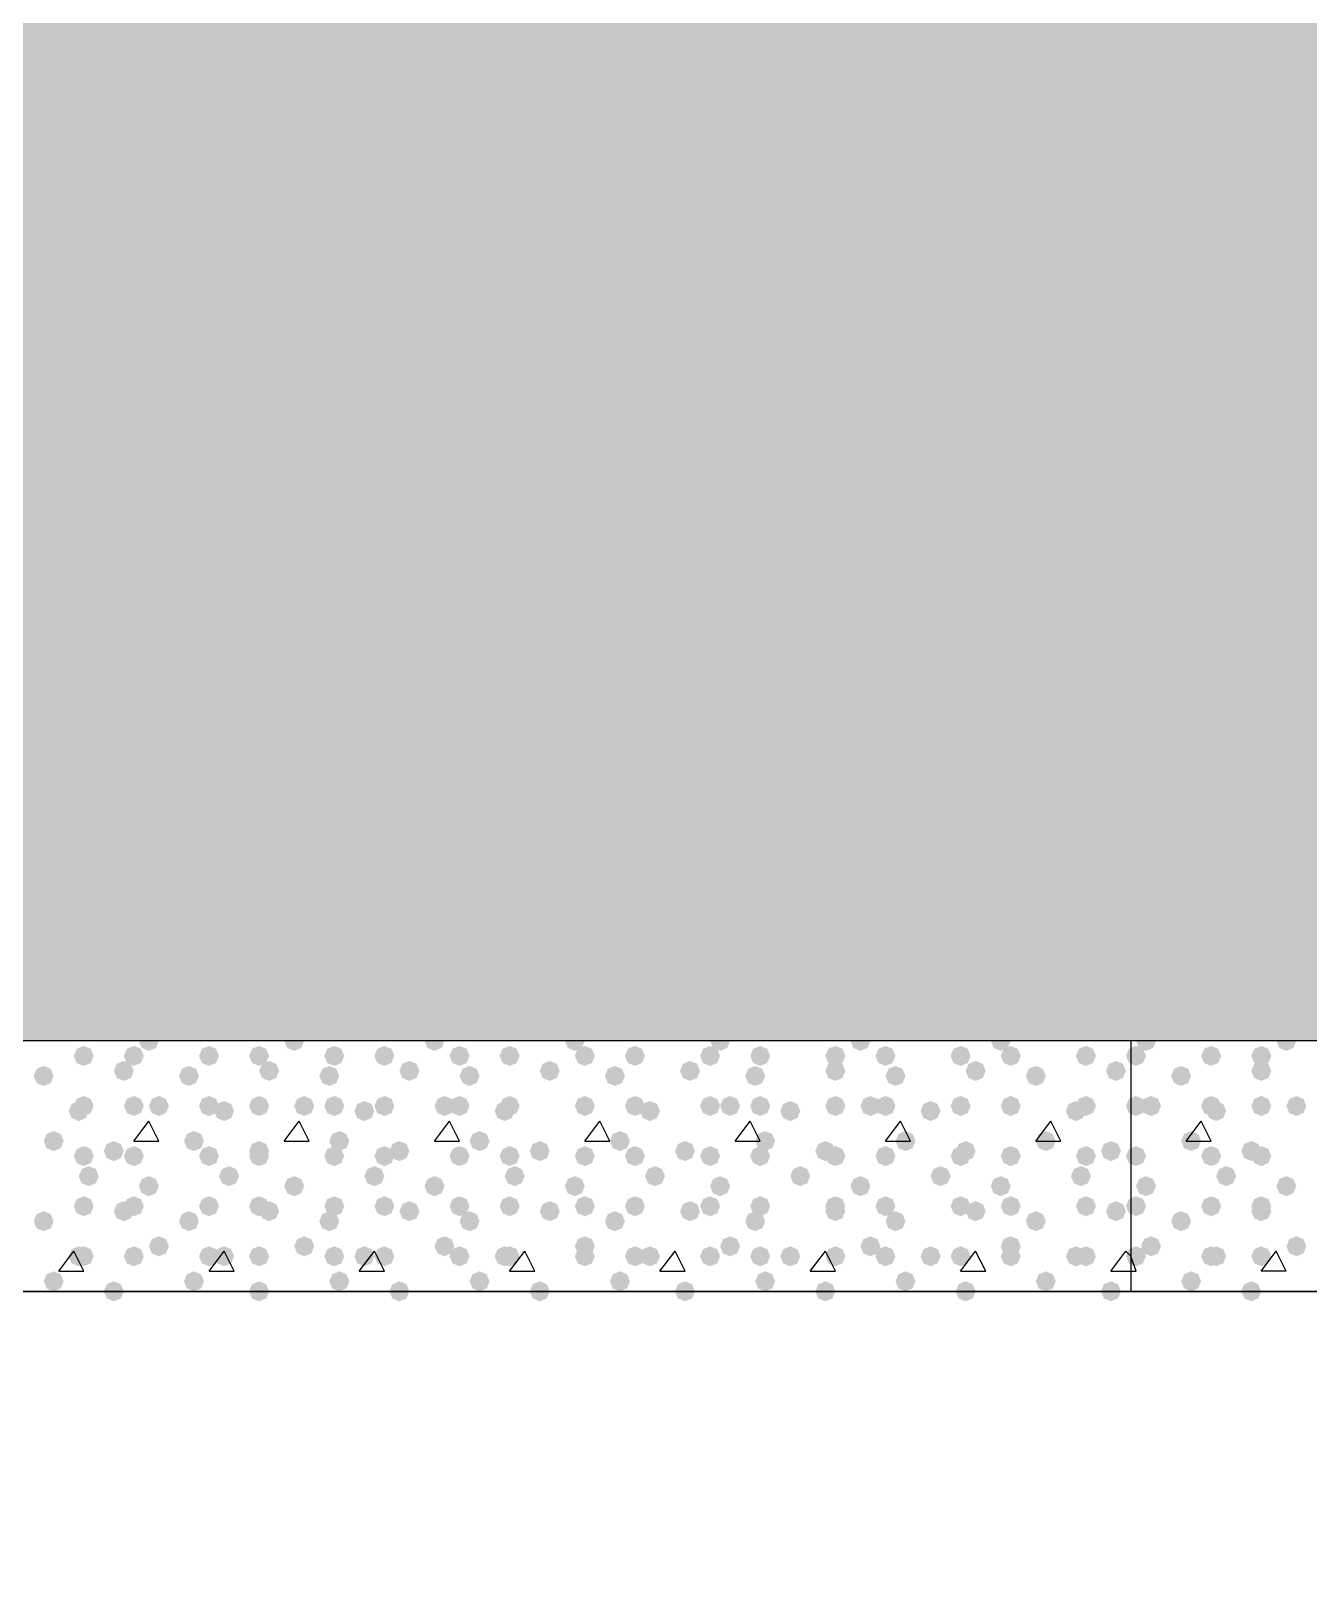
# Model space of a CAD drawing. Header units: millimetres. Extents: x 0 to 420, y 0 to 297.
# Drawn here: x 79.57 to 90.36, y 180.93 to 194.08 of the extents above; entities that cross this region are included whole.
import ezdxf

# ---------------------------------------------------------------- set-up
doc = ezdxf.new("R2010")
doc.units = ezdxf.units.MM
doc.layers.get('0').update_dxf_attribs({"linetype": 'CONTINUOUS'})

msp = doc.modelspace()

# ---------------------------------------------------------------- hatches: boundary and pattern name
at = {"true_color": 0x000008}
h = msp.add_hatch(color=0, dxfattribs=at)
h.paths.add_polyline_path([(194.775667, 204.639333), (33.401, 204.639333), (194.775667, 185.547)], flags=0)
h.paths.add_polyline_path([(33.401, 204.639333), (194.775667, 185.547), (33.401, 185.547)], flags=0)
for points in [[(80.645, 185.547), (80.620129, 185.487204), (80.560333, 185.462333), (80.500538, 185.487204), (80.475667, 185.547), (80.500537, 185.606796), (80.560333, 185.631667), (80.620129, 185.606796)], [(81.872667, 185.547), (81.847796, 185.487204), (81.788, 185.462333), (81.728204, 185.487204), (81.703333, 185.547), (81.728204, 185.606796), (81.788, 185.631667), (81.847796, 185.606796)], [(83.058, 185.547), (83.033129, 185.487204), (82.973333, 185.462333), (82.913537, 185.487204), (82.888667, 185.547), (82.913537, 185.606796), (82.973333, 185.631667), (83.033129, 185.606796)], [(84.243333, 185.547), (84.218463, 185.487204), (84.158667, 185.462333), (84.098871, 185.487204), (84.074, 185.547), (84.098871, 185.606796), (84.158667, 185.631667), (84.218462, 185.606796)], [(85.471, 185.547), (85.446129, 185.487204), (85.386333, 185.462333), (85.326537, 185.487204), (85.301667, 185.547), (85.326537, 185.606796), (85.386333, 185.631667), (85.446129, 185.606796)], [(86.656333, 185.547), (86.631462, 185.487204), (86.571667, 185.462333), (86.511871, 185.487204), (86.487, 185.547), (86.511871, 185.606796), (86.571667, 185.631667), (86.631462, 185.606796)], [(87.841667, 185.547), (87.816796, 185.487204), (87.757, 185.462333), (87.697204, 185.487204), (87.672333, 185.547), (87.697204, 185.606796), (87.757, 185.631667), (87.816796, 185.606796)], [(80.094667, 185.42), (80.069796, 185.360204), (80.01, 185.335333), (79.950204, 185.360204), (79.925333, 185.42), (79.950204, 185.479796), (80.01, 185.504667), (80.069796, 185.479796)], [(80.518, 185.42), (80.493129, 185.360204), (80.433333, 185.335333), (80.373537, 185.360204), (80.348667, 185.42), (80.373537, 185.479796), (80.433333, 185.504667), (80.493129, 185.479796)], [(81.153, 185.42), (81.128129, 185.360204), (81.068333, 185.335333), (81.008537, 185.360204), (80.983667, 185.42), (81.008537, 185.479796), (81.068333, 185.504667), (81.128129, 185.479796)], [(81.576333, 185.42), (81.551463, 185.360204), (81.491667, 185.335333), (81.431871, 185.360204), (81.407, 185.42), (81.431871, 185.479796), (81.491667, 185.504667), (81.551462, 185.479796)], [(82.211333, 185.42), (82.186462, 185.360204), (82.126667, 185.335333), (82.066871, 185.360204), (82.042, 185.42), (82.066871, 185.479796), (82.126667, 185.504667), (82.186462, 185.479796)], [(82.634667, 185.42), (82.609796, 185.360204), (82.55, 185.335333), (82.490204, 185.360204), (82.465333, 185.42), (82.490204, 185.479796), (82.55, 185.504667), (82.609796, 185.479796)], [(83.269667, 185.42), (83.244796, 185.360204), (83.185, 185.335333), (83.125204, 185.360204), (83.100333, 185.42), (83.125204, 185.479796), (83.185, 185.504667), (83.244796, 185.479796)], [(83.693, 185.42), (83.668129, 185.360204), (83.608333, 185.335333), (83.548537, 185.360204), (83.523667, 185.42), (83.548537, 185.479796), (83.608333, 185.504667), (83.668129, 185.479796)], [(84.328, 185.42), (84.303129, 185.360204), (84.243333, 185.335333), (84.183538, 185.360204), (84.158667, 185.42), (84.183537, 185.479796), (84.243333, 185.504667), (84.303129, 185.479796)], [(84.751333, 185.42), (84.726462, 185.360204), (84.666667, 185.335333), (84.606871, 185.360204), (84.582, 185.42), (84.606871, 185.479796), (84.666667, 185.504667), (84.726462, 185.479796)], [(85.386333, 185.42), (85.361463, 185.360204), (85.301667, 185.335333), (85.241871, 185.360204), (85.217, 185.42), (85.241871, 185.479796), (85.301667, 185.504667), (85.361462, 185.479796)], [(85.809667, 185.42), (85.784796, 185.360204), (85.725, 185.335333), (85.665204, 185.360204), (85.640333, 185.42), (85.665204, 185.479796), (85.725, 185.504667), (85.784796, 185.479796)], [(86.444667, 185.42), (86.419796, 185.360204), (86.36, 185.335333), (86.300204, 185.360204), (86.275333, 185.42), (86.300204, 185.479796), (86.36, 185.504667), (86.419796, 185.479796)], [(86.868, 185.42), (86.843129, 185.360204), (86.783333, 185.335333), (86.723537, 185.360204), (86.698667, 185.42), (86.723537, 185.479796), (86.783333, 185.504667), (86.843129, 185.479796)], [(87.503, 185.42), (87.478129, 185.360204), (87.418333, 185.335333), (87.358537, 185.360204), (87.333667, 185.42), (87.358537, 185.479796), (87.418333, 185.504667), (87.478129, 185.479796)], [(87.926333, 185.42), (87.901462, 185.360204), (87.841667, 185.335333), (87.781871, 185.360204), (87.757, 185.42), (87.781871, 185.479796), (87.841667, 185.504667), (87.901462, 185.479796)], [(88.561333, 185.42), (88.536462, 185.360204), (88.476667, 185.335333), (88.416871, 185.360204), (88.392, 185.42), (88.416871, 185.479796), (88.476667, 185.504667), (88.536462, 185.479796)], [(79.756, 185.250667), (79.731129, 185.190871), (79.671333, 185.166), (79.611537, 185.190871), (79.586667, 185.250667), (79.611537, 185.310462), (79.671333, 185.335333), (79.731129, 185.310463)], [(80.433333, 185.293), (80.408463, 185.233204), (80.348667, 185.208333), (80.288871, 185.233204), (80.264, 185.293), (80.288871, 185.352796), (80.348667, 185.377667), (80.408462, 185.352796)], [(80.983667, 185.250667), (80.958796, 185.190871), (80.899, 185.166), (80.839204, 185.190871), (80.814333, 185.250667), (80.839204, 185.310462), (80.899, 185.335333), (80.958796, 185.310463)], [(81.661, 185.293), (81.636129, 185.233204), (81.576333, 185.208333), (81.516537, 185.233204), (81.491667, 185.293), (81.516537, 185.352796), (81.576333, 185.377667), (81.636129, 185.352796)], [(82.169, 185.250667), (82.144129, 185.190871), (82.084333, 185.166), (82.024538, 185.190871), (81.999667, 185.250667), (82.024537, 185.310462), (82.084333, 185.335333), (82.144129, 185.310463)], [(82.846333, 185.293), (82.821462, 185.233204), (82.761667, 185.208333), (82.701871, 185.233204), (82.677, 185.293), (82.701871, 185.352796), (82.761667, 185.377667), (82.821462, 185.352796)], [(83.354333, 185.250667), (83.329462, 185.190871), (83.269667, 185.166), (83.209871, 185.190871), (83.185, 185.250667), (83.209871, 185.310462), (83.269667, 185.335333), (83.329462, 185.310463)], [(84.031667, 185.293), (84.006796, 185.233204), (83.947, 185.208333), (83.887204, 185.233204), (83.862333, 185.293), (83.887204, 185.352796), (83.947, 185.377667), (84.006796, 185.352796)], [(84.582, 185.250667), (84.557129, 185.190871), (84.497333, 185.166), (84.437538, 185.190871), (84.412667, 185.250667), (84.437537, 185.310462), (84.497333, 185.335333), (84.557129, 185.310463)], [(85.217, 185.293), (85.192129, 185.233204), (85.132333, 185.208333), (85.072538, 185.233204), (85.047667, 185.293), (85.072537, 185.352796), (85.132333, 185.377667), (85.192129, 185.352796)], [(85.767333, 185.250667), (85.742463, 185.190871), (85.682667, 185.166), (85.622871, 185.190871), (85.598, 185.250667), (85.622871, 185.310462), (85.682667, 185.335333), (85.742462, 185.310463)], [(86.444667, 185.293), (86.419796, 185.233204), (86.36, 185.208333), (86.300204, 185.233204), (86.275333, 185.293), (86.300204, 185.352796), (86.36, 185.377667), (86.419796, 185.352796)], [(86.952667, 185.250667), (86.927796, 185.190871), (86.868, 185.166), (86.808204, 185.190871), (86.783333, 185.250667), (86.808204, 185.310462), (86.868, 185.335333), (86.927796, 185.310463)], [(87.63, 185.293), (87.605129, 185.233204), (87.545333, 185.208333), (87.485538, 185.233204), (87.460667, 185.293), (87.485537, 185.352796), (87.545333, 185.377667), (87.605129, 185.352796)], [(88.138, 185.250667), (88.113129, 185.190871), (88.053333, 185.166), (87.993537, 185.190871), (87.968667, 185.250667), (87.993537, 185.310462), (88.053333, 185.335333), (88.113129, 185.310463)], [(88.815333, 185.293), (88.790463, 185.233204), (88.730667, 185.208333), (88.670871, 185.233204), (88.646, 185.293), (88.670871, 185.352796), (88.730667, 185.377667), (88.790462, 185.352796)], [(80.052333, 184.954333), (80.027463, 184.894537), (79.967667, 184.869667), (79.907871, 184.894537), (79.883, 184.954333), (79.907871, 185.014129), (79.967667, 185.039), (80.027462, 185.014129)], [(80.094667, 184.996667), (80.069796, 184.936871), (80.01, 184.912), (79.950204, 184.936871), (79.925333, 184.996667), (79.950204, 185.056462), (80.01, 185.081333), (80.069796, 185.056463)], [(80.518, 184.996667), (80.493129, 184.936871), (80.433333, 184.912), (80.373537, 184.936871), (80.348667, 184.996667), (80.373537, 185.056462), (80.433333, 185.081333), (80.493129, 185.056463)], [(80.729667, 184.996667), (80.704796, 184.936871), (80.645, 184.912), (80.585204, 184.936871), (80.560333, 184.996667), (80.585204, 185.056462), (80.645, 185.081333), (80.704796, 185.056463)], [(81.153, 184.996667), (81.128129, 184.936871), (81.068333, 184.912), (81.008537, 184.936871), (80.983667, 184.996667), (81.008537, 185.056462), (81.068333, 185.081333), (81.128129, 185.056463)], [(81.28, 184.954333), (81.255129, 184.894537), (81.195333, 184.869667), (81.135538, 184.894537), (81.110667, 184.954333), (81.135537, 185.014129), (81.195333, 185.039), (81.255129, 185.014129)], [(81.576333, 184.996667), (81.551463, 184.936871), (81.491667, 184.912), (81.431871, 184.936871), (81.407, 184.996667), (81.431871, 185.056462), (81.491667, 185.081333), (81.551462, 185.056463)], [(81.957333, 184.996667), (81.932463, 184.936871), (81.872667, 184.912), (81.812871, 184.936871), (81.788, 184.996667), (81.812871, 185.056462), (81.872667, 185.081333), (81.932462, 185.056463)], [(82.211333, 184.996667), (82.186462, 184.936871), (82.126667, 184.912), (82.066871, 184.936871), (82.042, 184.996667), (82.066871, 185.056462), (82.126667, 185.081333), (82.186462, 185.056463)], [(82.465333, 184.954333), (82.440463, 184.894537), (82.380667, 184.869667), (82.320871, 184.894537), (82.296, 184.954333), (82.320871, 185.014129), (82.380667, 185.039), (82.440462, 185.014129)], [(82.634667, 184.996667), (82.609796, 184.936871), (82.55, 184.912), (82.490204, 184.936871), (82.465333, 184.996667), (82.490204, 185.056462), (82.55, 185.081333), (82.609796, 185.056463)], [(83.142667, 184.996667), (83.117796, 184.936871), (83.058, 184.912), (82.998204, 184.936871), (82.973333, 184.996667), (82.998204, 185.056462), (83.058, 185.081333), (83.117796, 185.056463)], [(83.269667, 184.996667), (83.244796, 184.936871), (83.185, 184.912), (83.125204, 184.936871), (83.100333, 184.996667), (83.125204, 185.056462), (83.185, 185.081333), (83.244796, 185.056463)], [(83.650667, 184.954333), (83.625796, 184.894537), (83.566, 184.869667), (83.506204, 184.894537), (83.481333, 184.954333), (83.506204, 185.014129), (83.566, 185.039), (83.625796, 185.014129)], [(83.693, 184.996667), (83.668129, 184.936871), (83.608333, 184.912), (83.548537, 184.936871), (83.523667, 184.996667), (83.548537, 185.056462), (83.608333, 185.081333), (83.668129, 185.056463)], [(84.328, 184.996667), (84.303129, 184.936871), (84.243333, 184.912), (84.183538, 184.936871), (84.158667, 184.996667), (84.183537, 185.056462), (84.243333, 185.081333), (84.303129, 185.056463)], [(84.328, 184.996667), (84.303129, 184.936871), (84.243333, 184.912), (84.183538, 184.936871), (84.158667, 184.996667), (84.183537, 185.056462), (84.243333, 185.081333), (84.303129, 185.056463)], [(84.751333, 184.996667), (84.726462, 184.936871), (84.666667, 184.912), (84.606871, 184.936871), (84.582, 184.996667), (84.606871, 185.056462), (84.666667, 185.081333), (84.726462, 185.056463)], [(84.878333, 184.954333), (84.853463, 184.894537), (84.793667, 184.869667), (84.733871, 184.894537), (84.709, 184.954333), (84.733871, 185.014129), (84.793667, 185.039), (84.853462, 185.014129)], [(85.386333, 184.996667), (85.361463, 184.936871), (85.301667, 184.912), (85.241871, 184.936871), (85.217, 184.996667), (85.241871, 185.056462), (85.301667, 185.081333), (85.361462, 185.056463)], [(85.555667, 184.996667), (85.530796, 184.936871), (85.471, 184.912), (85.411204, 184.936871), (85.386333, 184.996667), (85.411204, 185.056462), (85.471, 185.081333), (85.530796, 185.056463)], [(85.809667, 184.996667), (85.784796, 184.936871), (85.725, 184.912), (85.665204, 184.936871), (85.640333, 184.996667), (85.665204, 185.056462), (85.725, 185.081333), (85.784796, 185.056463)], [(86.063667, 184.954333), (86.038796, 184.894537), (85.979, 184.869667), (85.919204, 184.894537), (85.894333, 184.954333), (85.919204, 185.014129), (85.979, 185.039), (86.038796, 185.014129)], [(86.444667, 184.996667), (86.419796, 184.936871), (86.36, 184.912), (86.300204, 184.936871), (86.275333, 184.996667), (86.300204, 185.056462), (86.36, 185.081333), (86.419796, 185.056463)], [(86.741, 184.996667), (86.716129, 184.936871), (86.656333, 184.912), (86.596537, 184.936871), (86.571667, 184.996667), (86.596537, 185.056462), (86.656333, 185.081333), (86.716129, 185.056463)], [(86.868, 184.996667), (86.843129, 184.936871), (86.783333, 184.912), (86.723537, 184.936871), (86.698667, 184.996667), (86.723537, 185.056462), (86.783333, 185.081333), (86.843129, 185.056463)], [(87.249, 184.954333), (87.224129, 184.894537), (87.164333, 184.869667), (87.104538, 184.894537), (87.079667, 184.954333), (87.104537, 185.014129), (87.164333, 185.039), (87.224129, 185.014129)], [(87.503, 184.996667), (87.478129, 184.936871), (87.418333, 184.912), (87.358537, 184.936871), (87.333667, 184.996667), (87.358537, 185.056462), (87.418333, 185.081333), (87.478129, 185.056463)], [(87.926333, 184.996667), (87.901462, 184.936871), (87.841667, 184.912), (87.781871, 184.936871), (87.757, 184.996667), (87.781871, 185.056462), (87.841667, 185.081333), (87.901462, 185.056463)], [(87.926333, 184.996667), (87.901462, 184.936871), (87.841667, 184.912), (87.781871, 184.936871), (87.757, 184.996667), (87.781871, 185.056462), (87.841667, 185.081333), (87.901462, 185.056463)], [(88.476667, 184.954333), (88.451796, 184.894537), (88.392, 184.869667), (88.332204, 184.894537), (88.307333, 184.954333), (88.332204, 185.014129), (88.392, 185.039), (88.451796, 185.014129)], [(88.561333, 184.996667), (88.536462, 184.936871), (88.476667, 184.912), (88.416871, 184.936871), (88.392, 184.996667), (88.416871, 185.056462), (88.476667, 185.081333), (88.536462, 185.056463)], [(79.840667, 184.700333), (79.815796, 184.640537), (79.756, 184.615667), (79.696204, 184.640537), (79.671333, 184.700333), (79.696204, 184.760129), (79.756, 184.785), (79.815796, 184.760129)], [(81.026, 184.700333), (81.001129, 184.640537), (80.941333, 184.615667), (80.881537, 184.640537), (80.856667, 184.700333), (80.881537, 184.760129), (80.941333, 184.785), (81.001129, 184.760129)], [(82.253667, 184.700333), (82.228796, 184.640537), (82.169, 184.615667), (82.109204, 184.640537), (82.084333, 184.700333), (82.109204, 184.760129), (82.169, 184.785), (82.228796, 184.760129)], [(83.439, 184.700333), (83.414129, 184.640537), (83.354333, 184.615667), (83.294538, 184.640537), (83.269667, 184.700333), (83.294537, 184.760129), (83.354333, 184.785), (83.414129, 184.760129)], [(84.624333, 184.700333), (84.599462, 184.640537), (84.539667, 184.615667), (84.479871, 184.640537), (84.455, 184.700333), (84.479871, 184.760129), (84.539667, 184.785), (84.599462, 184.760129)], [(85.852, 184.700333), (85.827129, 184.640537), (85.767333, 184.615667), (85.707538, 184.640537), (85.682667, 184.700333), (85.707537, 184.760129), (85.767333, 184.785), (85.827129, 184.760129)], [(87.037333, 184.700333), (87.012463, 184.640537), (86.952667, 184.615667), (86.892871, 184.640537), (86.868, 184.700333), (86.892871, 184.760129), (86.952667, 184.785), (87.012462, 184.760129)], [(88.222667, 184.700333), (88.197796, 184.640537), (88.138, 184.615667), (88.078204, 184.640537), (88.053333, 184.700333), (88.078204, 184.760129), (88.138, 184.785), (88.197796, 184.760129)], [(80.094667, 184.573333), (80.069796, 184.513537), (80.01, 184.488667), (79.950204, 184.513537), (79.925333, 184.573333), (79.950204, 184.633129), (80.01, 184.658), (80.069796, 184.633129)], [(80.348667, 184.615667), (80.323796, 184.555871), (80.264, 184.531), (80.204204, 184.555871), (80.179333, 184.615667), (80.204204, 184.675462), (80.264, 184.700333), (80.323796, 184.675463)], [(80.518, 184.573333), (80.493129, 184.513537), (80.433333, 184.488667), (80.373537, 184.513537), (80.348667, 184.573333), (80.373537, 184.633129), (80.433333, 184.658), (80.493129, 184.633129)], [(81.153, 184.573333), (81.128129, 184.513537), (81.068333, 184.488667), (81.008537, 184.513537), (80.983667, 184.573333), (81.008537, 184.633129), (81.068333, 184.658), (81.128129, 184.633129)], [(81.576333, 184.615667), (81.551463, 184.555871), (81.491667, 184.531), (81.431871, 184.555871), (81.407, 184.615667), (81.431871, 184.675462), (81.491667, 184.700333), (81.551462, 184.675463)], [(81.576333, 184.573333), (81.551463, 184.513537), (81.491667, 184.488667), (81.431871, 184.513537), (81.407, 184.573333), (81.431871, 184.633129), (81.491667, 184.658), (81.551462, 184.633129)], [(82.211333, 184.573333), (82.186462, 184.513537), (82.126667, 184.488667), (82.066871, 184.513537), (82.042, 184.573333), (82.066871, 184.633129), (82.126667, 184.658), (82.186462, 184.633129)], [(82.634667, 184.573333), (82.609796, 184.513537), (82.55, 184.488667), (82.490204, 184.513537), (82.465333, 184.573333), (82.490204, 184.633129), (82.55, 184.658), (82.609796, 184.633129)], [(82.761667, 184.615667), (82.736796, 184.555871), (82.677, 184.531), (82.617204, 184.555871), (82.592333, 184.615667), (82.617204, 184.675462), (82.677, 184.700333), (82.736796, 184.675463)], [(83.269667, 184.573333), (83.244796, 184.513537), (83.185, 184.488667), (83.125204, 184.513537), (83.100333, 184.573333), (83.125204, 184.633129), (83.185, 184.658), (83.244796, 184.633129)], [(83.693, 184.573333), (83.668129, 184.513537), (83.608333, 184.488667), (83.548537, 184.513537), (83.523667, 184.573333), (83.548537, 184.633129), (83.608333, 184.658), (83.668129, 184.633129)], [(83.947, 184.615667), (83.922129, 184.555871), (83.862333, 184.531), (83.802538, 184.555871), (83.777667, 184.615667), (83.802537, 184.675462), (83.862333, 184.700333), (83.922129, 184.675463)], [(84.328, 184.573333), (84.303129, 184.513537), (84.243333, 184.488667), (84.183538, 184.513537), (84.158667, 184.573333), (84.183537, 184.633129), (84.243333, 184.658), (84.303129, 184.633129)], [(84.751333, 184.573333), (84.726462, 184.513537), (84.666667, 184.488667), (84.606871, 184.513537), (84.582, 184.573333), (84.606871, 184.633129), (84.666667, 184.658), (84.726462, 184.633129)], [(85.174667, 184.615667), (85.149796, 184.555871), (85.09, 184.531), (85.030204, 184.555871), (85.005333, 184.615667), (85.030204, 184.675462), (85.09, 184.700333), (85.149796, 184.675463)], [(85.386333, 184.573333), (85.361463, 184.513537), (85.301667, 184.488667), (85.241871, 184.513537), (85.217, 184.573333), (85.241871, 184.633129), (85.301667, 184.658), (85.361462, 184.633129)], [(85.809667, 184.573333), (85.784796, 184.513537), (85.725, 184.488667), (85.665204, 184.513537), (85.640333, 184.573333), (85.665204, 184.633129), (85.725, 184.658), (85.784796, 184.633129)], [(86.36, 184.615667), (86.335129, 184.555871), (86.275333, 184.531), (86.215538, 184.555871), (86.190667, 184.615667), (86.215537, 184.675462), (86.275333, 184.700333), (86.335129, 184.675463)], [(86.444667, 184.573333), (86.419796, 184.513537), (86.36, 184.488667), (86.300204, 184.513537), (86.275333, 184.573333), (86.300204, 184.633129), (86.36, 184.658), (86.419796, 184.633129)], [(86.868, 184.573333), (86.843129, 184.513537), (86.783333, 184.488667), (86.723537, 184.513537), (86.698667, 184.573333), (86.723537, 184.633129), (86.783333, 184.658), (86.843129, 184.633129)], [(87.503, 184.573333), (87.478129, 184.513537), (87.418333, 184.488667), (87.358537, 184.513537), (87.333667, 184.573333), (87.358537, 184.633129), (87.418333, 184.658), (87.478129, 184.633129)], [(87.545333, 184.615667), (87.520463, 184.555871), (87.460667, 184.531), (87.400871, 184.555871), (87.376, 184.615667), (87.400871, 184.675462), (87.460667, 184.700333), (87.520462, 184.675463)], [(87.926333, 184.573333), (87.901462, 184.513537), (87.841667, 184.488667), (87.781871, 184.513537), (87.757, 184.573333), (87.781871, 184.633129), (87.841667, 184.658), (87.901462, 184.633129)], [(88.561333, 184.573333), (88.536462, 184.513537), (88.476667, 184.488667), (88.416871, 184.513537), (88.392, 184.573333), (88.416871, 184.633129), (88.476667, 184.658), (88.536462, 184.633129)], [(88.773, 184.615667), (88.748129, 184.555871), (88.688333, 184.531), (88.628537, 184.555871), (88.603667, 184.615667), (88.628537, 184.675462), (88.688333, 184.700333), (88.748129, 184.675463)], [(80.137, 184.404), (80.112129, 184.344204), (80.052333, 184.319333), (79.992538, 184.344204), (79.967667, 184.404), (79.992537, 184.463796), (80.052333, 184.488667), (80.112129, 184.463796)], [(81.322333, 184.404), (81.297463, 184.344204), (81.237667, 184.319333), (81.177871, 184.344204), (81.153, 184.404), (81.177871, 184.463796), (81.237667, 184.488667), (81.297462, 184.463796)], [(82.55, 184.404), (82.525129, 184.344204), (82.465333, 184.319333), (82.405538, 184.344204), (82.380667, 184.404), (82.405537, 184.463796), (82.465333, 184.488667), (82.525129, 184.463796)], [(83.735333, 184.404), (83.710463, 184.344204), (83.650667, 184.319333), (83.590871, 184.344204), (83.566, 184.404), (83.590871, 184.463796), (83.650667, 184.488667), (83.710462, 184.463796)], [(84.920667, 184.404), (84.895796, 184.344204), (84.836, 184.319333), (84.776204, 184.344204), (84.751333, 184.404), (84.776204, 184.463796), (84.836, 184.488667), (84.895796, 184.463796)], [(86.148333, 184.404), (86.123463, 184.344204), (86.063667, 184.319333), (86.003871, 184.344204), (85.979, 184.404), (86.003871, 184.463796), (86.063667, 184.488667), (86.123462, 184.463796)], [(87.333667, 184.404), (87.308796, 184.344204), (87.249, 184.319333), (87.189204, 184.344204), (87.164333, 184.404), (87.189204, 184.463796), (87.249, 184.488667), (87.308796, 184.463796)], [(88.519, 184.404), (88.494129, 184.344204), (88.434333, 184.319333), (88.374538, 184.344204), (88.349667, 184.404), (88.374537, 184.463796), (88.434333, 184.488667), (88.494129, 184.463796)], [(80.645, 184.319333), (80.620129, 184.259537), (80.560333, 184.234667), (80.500538, 184.259537), (80.475667, 184.319333), (80.500537, 184.379129), (80.560333, 184.404), (80.620129, 184.379129)], [(81.872667, 184.319333), (81.847796, 184.259537), (81.788, 184.234667), (81.728204, 184.259537), (81.703333, 184.319333), (81.728204, 184.379129), (81.788, 184.404), (81.847796, 184.379129)], [(83.058, 184.319333), (83.033129, 184.259537), (82.973333, 184.234667), (82.913537, 184.259537), (82.888667, 184.319333), (82.913537, 184.379129), (82.973333, 184.404), (83.033129, 184.379129)], [(84.243333, 184.319333), (84.218463, 184.259537), (84.158667, 184.234667), (84.098871, 184.259537), (84.074, 184.319333), (84.098871, 184.379129), (84.158667, 184.404), (84.218462, 184.379129)], [(85.471, 184.319333), (85.446129, 184.259537), (85.386333, 184.234667), (85.326537, 184.259537), (85.301667, 184.319333), (85.326537, 184.379129), (85.386333, 184.404), (85.446129, 184.379129)], [(86.656333, 184.319333), (86.631462, 184.259537), (86.571667, 184.234667), (86.511871, 184.259537), (86.487, 184.319333), (86.511871, 184.379129), (86.571667, 184.404), (86.631462, 184.379129)], [(87.841667, 184.319333), (87.816796, 184.259537), (87.757, 184.234667), (87.697204, 184.259537), (87.672333, 184.319333), (87.697204, 184.379129), (87.757, 184.404), (87.816796, 184.379129)], [(80.094667, 184.15), (80.069796, 184.090204), (80.01, 184.065333), (79.950204, 184.090204), (79.925333, 184.15), (79.950204, 184.209796), (80.01, 184.234667), (80.069796, 184.209796)], [(80.518, 184.15), (80.493129, 184.090204), (80.433333, 184.065333), (80.373537, 184.090204), (80.348667, 184.15), (80.373537, 184.209796), (80.433333, 184.234667), (80.493129, 184.209796)], [(81.153, 184.15), (81.128129, 184.090204), (81.068333, 184.065333), (81.008537, 184.090204), (80.983667, 184.15), (81.008537, 184.209796), (81.068333, 184.234667), (81.128129, 184.209796)], [(81.576333, 184.15), (81.551463, 184.090204), (81.491667, 184.065333), (81.431871, 184.090204), (81.407, 184.15), (81.431871, 184.209796), (81.491667, 184.234667), (81.551462, 184.209796)], [(82.211333, 184.15), (82.186462, 184.090204), (82.126667, 184.065333), (82.066871, 184.090204), (82.042, 184.15), (82.066871, 184.209796), (82.126667, 184.234667), (82.186462, 184.209796)], [(82.634667, 184.15), (82.609796, 184.090204), (82.55, 184.065333), (82.490204, 184.090204), (82.465333, 184.15), (82.490204, 184.209796), (82.55, 184.234667), (82.609796, 184.209796)], [(83.269667, 184.15), (83.244796, 184.090204), (83.185, 184.065333), (83.125204, 184.090204), (83.100333, 184.15), (83.125204, 184.209796), (83.185, 184.234667), (83.244796, 184.209796)], [(83.693, 184.15), (83.668129, 184.090204), (83.608333, 184.065333), (83.548537, 184.090204), (83.523667, 184.15), (83.548537, 184.209796), (83.608333, 184.234667), (83.668129, 184.209796)], [(84.328, 184.15), (84.303129, 184.090204), (84.243333, 184.065333), (84.183538, 184.090204), (84.158667, 184.15), (84.183537, 184.209796), (84.243333, 184.234667), (84.303129, 184.209796)], [(84.751333, 184.15), (84.726462, 184.090204), (84.666667, 184.065333), (84.606871, 184.090204), (84.582, 184.15), (84.606871, 184.209796), (84.666667, 184.234667), (84.726462, 184.209796)], [(85.386333, 184.15), (85.361463, 184.090204), (85.301667, 184.065333), (85.241871, 184.090204), (85.217, 184.15), (85.241871, 184.209796), (85.301667, 184.234667), (85.361462, 184.209796)], [(85.809667, 184.15), (85.784796, 184.090204), (85.725, 184.065333), (85.665204, 184.090204), (85.640333, 184.15), (85.665204, 184.209796), (85.725, 184.234667), (85.784796, 184.209796)], [(86.444667, 184.15), (86.419796, 184.090204), (86.36, 184.065333), (86.300204, 184.090204), (86.275333, 184.15), (86.300204, 184.209796), (86.36, 184.234667), (86.419796, 184.209796)], [(86.868, 184.15), (86.843129, 184.090204), (86.783333, 184.065333), (86.723537, 184.090204), (86.698667, 184.15), (86.723537, 184.209796), (86.783333, 184.234667), (86.843129, 184.209796)], [(87.503, 184.15), (87.478129, 184.090204), (87.418333, 184.065333), (87.358537, 184.090204), (87.333667, 184.15), (87.358537, 184.209796), (87.418333, 184.234667), (87.478129, 184.209796)], [(87.926333, 184.15), (87.901462, 184.090204), (87.841667, 184.065333), (87.781871, 184.090204), (87.757, 184.15), (87.781871, 184.209796), (87.841667, 184.234667), (87.901462, 184.209796)], [(88.561333, 184.15), (88.536462, 184.090204), (88.476667, 184.065333), (88.416871, 184.090204), (88.392, 184.15), (88.416871, 184.209796), (88.476667, 184.234667), (88.536462, 184.209796)], [(79.756, 184.023), (79.731129, 183.963204), (79.671333, 183.938333), (79.611537, 183.963204), (79.586667, 184.023), (79.611537, 184.082796), (79.671333, 184.107667), (79.731129, 184.082796)], [(80.433333, 184.107667), (80.408463, 184.047871), (80.348667, 184.023), (80.288871, 184.047871), (80.264, 184.107667), (80.288871, 184.167462), (80.348667, 184.192333), (80.408462, 184.167463)], [(80.983667, 184.023), (80.958796, 183.963204), (80.899, 183.938333), (80.839204, 183.963204), (80.814333, 184.023), (80.839204, 184.082796), (80.899, 184.107667), (80.958796, 184.082796)], [(81.661, 184.107667), (81.636129, 184.047871), (81.576333, 184.023), (81.516537, 184.047871), (81.491667, 184.107667), (81.516537, 184.167462), (81.576333, 184.192333), (81.636129, 184.167463)], [(82.169, 184.023), (82.144129, 183.963204), (82.084333, 183.938333), (82.024538, 183.963204), (81.999667, 184.023), (82.024537, 184.082796), (82.084333, 184.107667), (82.144129, 184.082796)], [(82.846333, 184.107667), (82.821462, 184.047871), (82.761667, 184.023), (82.701871, 184.047871), (82.677, 184.107667), (82.701871, 184.167462), (82.761667, 184.192333), (82.821462, 184.167463)], [(83.354333, 184.023), (83.329462, 183.963204), (83.269667, 183.938333), (83.209871, 183.963204), (83.185, 184.023), (83.209871, 184.082796), (83.269667, 184.107667), (83.329462, 184.082796)], [(84.031667, 184.107667), (84.006796, 184.047871), (83.947, 184.023), (83.887204, 184.047871), (83.862333, 184.107667), (83.887204, 184.167462), (83.947, 184.192333), (84.006796, 184.167463)], [(84.582, 184.023), (84.557129, 183.963204), (84.497333, 183.938333), (84.437538, 183.963204), (84.412667, 184.023), (84.437537, 184.082796), (84.497333, 184.107667), (84.557129, 184.082796)], [(85.217, 184.107667), (85.192129, 184.047871), (85.132333, 184.023), (85.072538, 184.047871), (85.047667, 184.107667), (85.072537, 184.167462), (85.132333, 184.192333), (85.192129, 184.167463)], [(85.767333, 184.023), (85.742463, 183.963204), (85.682667, 183.938333), (85.622871, 183.963204), (85.598, 184.023), (85.622871, 184.082796), (85.682667, 184.107667), (85.742462, 184.082796)], [(86.444667, 184.107667), (86.419796, 184.047871), (86.36, 184.023), (86.300204, 184.047871), (86.275333, 184.107667), (86.300204, 184.167462), (86.36, 184.192333), (86.419796, 184.167463)], [(86.952667, 184.023), (86.927796, 183.963204), (86.868, 183.938333), (86.808204, 183.963204), (86.783333, 184.023), (86.808204, 184.082796), (86.868, 184.107667), (86.927796, 184.082796)], [(87.63, 184.107667), (87.605129, 184.047871), (87.545333, 184.023), (87.485538, 184.047871), (87.460667, 184.107667), (87.485537, 184.167462), (87.545333, 184.192333), (87.605129, 184.167463)], [(88.138, 184.023), (88.113129, 183.963204), (88.053333, 183.938333), (87.993537, 183.963204), (87.968667, 184.023), (87.993537, 184.082796), (88.053333, 184.107667), (88.113129, 184.082796)], [(88.815333, 184.107667), (88.790463, 184.047871), (88.730667, 184.023), (88.670871, 184.047871), (88.646, 184.107667), (88.670871, 184.167462), (88.730667, 184.192333), (88.790462, 184.167463)], [(80.052333, 183.726667), (80.027463, 183.666871), (79.967667, 183.642), (79.907871, 183.666871), (79.883, 183.726667), (79.907871, 183.786462), (79.967667, 183.811333), (80.027462, 183.786463)], [(80.094667, 183.726667), (80.069796, 183.666871), (80.01, 183.642), (79.950204, 183.666871), (79.925333, 183.726667), (79.950204, 183.786462), (80.01, 183.811333), (80.069796, 183.786463)], [(80.518, 183.726667), (80.493129, 183.666871), (80.433333, 183.642), (80.373537, 183.666871), (80.348667, 183.726667), (80.373537, 183.786462), (80.433333, 183.811333), (80.493129, 183.786463)], [(80.729667, 183.811333), (80.704796, 183.751537), (80.645, 183.726667), (80.585204, 183.751537), (80.560333, 183.811333), (80.585204, 183.871129), (80.645, 183.896), (80.704796, 183.871129)], [(81.153, 183.726667), (81.128129, 183.666871), (81.068333, 183.642), (81.008537, 183.666871), (80.983667, 183.726667), (81.008537, 183.786462), (81.068333, 183.811333), (81.128129, 183.786463)], [(81.28, 183.726667), (81.255129, 183.666871), (81.195333, 183.642), (81.135538, 183.666871), (81.110667, 183.726667), (81.135537, 183.786462), (81.195333, 183.811333), (81.255129, 183.786463)], [(81.576333, 183.726667), (81.551463, 183.666871), (81.491667, 183.642), (81.431871, 183.666871), (81.407, 183.726667), (81.431871, 183.786462), (81.491667, 183.811333), (81.551462, 183.786463)], [(81.957333, 183.811333), (81.932463, 183.751537), (81.872667, 183.726667), (81.812871, 183.751537), (81.788, 183.811333), (81.812871, 183.871129), (81.872667, 183.896), (81.932462, 183.871129)], [(82.211333, 183.726667), (82.186462, 183.666871), (82.126667, 183.642), (82.066871, 183.666871), (82.042, 183.726667), (82.066871, 183.786462), (82.126667, 183.811333), (82.186462, 183.786463)], [(82.465333, 183.726667), (82.440463, 183.666871), (82.380667, 183.642), (82.320871, 183.666871), (82.296, 183.726667), (82.320871, 183.786462), (82.380667, 183.811333), (82.440462, 183.786463)], [(82.634667, 183.726667), (82.609796, 183.666871), (82.55, 183.642), (82.490204, 183.666871), (82.465333, 183.726667), (82.490204, 183.786462), (82.55, 183.811333), (82.609796, 183.786463)], [(83.142667, 183.811333), (83.117796, 183.751537), (83.058, 183.726667), (82.998204, 183.751537), (82.973333, 183.811333), (82.998204, 183.871129), (83.058, 183.896), (83.117796, 183.871129)], [(83.269667, 183.726667), (83.244796, 183.666871), (83.185, 183.642), (83.125204, 183.666871), (83.100333, 183.726667), (83.125204, 183.786462), (83.185, 183.811333), (83.244796, 183.786463)], [(83.650667, 183.726667), (83.625796, 183.666871), (83.566, 183.642), (83.506204, 183.666871), (83.481333, 183.726667), (83.506204, 183.786462), (83.566, 183.811333), (83.625796, 183.786463)], [(83.693, 183.726667), (83.668129, 183.666871), (83.608333, 183.642), (83.548537, 183.666871), (83.523667, 183.726667), (83.548537, 183.786462), (83.608333, 183.811333), (83.668129, 183.786463)], [(84.328, 183.811333), (84.303129, 183.751537), (84.243333, 183.726667), (84.183538, 183.751537), (84.158667, 183.811333), (84.183537, 183.871129), (84.243333, 183.896), (84.303129, 183.871129)], [(84.328, 183.726667), (84.303129, 183.666871), (84.243333, 183.642), (84.183538, 183.666871), (84.158667, 183.726667), (84.183537, 183.786462), (84.243333, 183.811333), (84.303129, 183.786463)], [(84.751333, 183.726667), (84.726462, 183.666871), (84.666667, 183.642), (84.606871, 183.666871), (84.582, 183.726667), (84.606871, 183.786462), (84.666667, 183.811333), (84.726462, 183.786463)], [(84.878333, 183.726667), (84.853463, 183.666871), (84.793667, 183.642), (84.733871, 183.666871), (84.709, 183.726667), (84.733871, 183.786462), (84.793667, 183.811333), (84.853462, 183.786463)], [(85.386333, 183.726667), (85.361463, 183.666871), (85.301667, 183.642), (85.241871, 183.666871), (85.217, 183.726667), (85.241871, 183.786462), (85.301667, 183.811333), (85.361462, 183.786463)], [(85.555667, 183.811333), (85.530796, 183.751537), (85.471, 183.726667), (85.411204, 183.751537), (85.386333, 183.811333), (85.411204, 183.871129), (85.471, 183.896), (85.530796, 183.871129)], [(85.809667, 183.726667), (85.784796, 183.666871), (85.725, 183.642), (85.665204, 183.666871), (85.640333, 183.726667), (85.665204, 183.786462), (85.725, 183.811333), (85.784796, 183.786463)], [(86.063667, 183.726667), (86.038796, 183.666871), (85.979, 183.642), (85.919204, 183.666871), (85.894333, 183.726667), (85.919204, 183.786462), (85.979, 183.811333), (86.038796, 183.786463)], [(86.444667, 183.726667), (86.419796, 183.666871), (86.36, 183.642), (86.300204, 183.666871), (86.275333, 183.726667), (86.300204, 183.786462), (86.36, 183.811333), (86.419796, 183.786463)], [(86.741, 183.811333), (86.716129, 183.751537), (86.656333, 183.726667), (86.596537, 183.751537), (86.571667, 183.811333), (86.596537, 183.871129), (86.656333, 183.896), (86.716129, 183.871129)], [(86.868, 183.726667), (86.843129, 183.666871), (86.783333, 183.642), (86.723537, 183.666871), (86.698667, 183.726667), (86.723537, 183.786462), (86.783333, 183.811333), (86.843129, 183.786463)], [(87.249, 183.726667), (87.224129, 183.666871), (87.164333, 183.642), (87.104538, 183.666871), (87.079667, 183.726667), (87.104537, 183.786462), (87.164333, 183.811333), (87.224129, 183.786463)], [(87.503, 183.726667), (87.478129, 183.666871), (87.418333, 183.642), (87.358537, 183.666871), (87.333667, 183.726667), (87.358537, 183.786462), (87.418333, 183.811333), (87.478129, 183.786463)], [(87.926333, 183.811333), (87.901462, 183.751537), (87.841667, 183.726667), (87.781871, 183.751537), (87.757, 183.811333), (87.781871, 183.871129), (87.841667, 183.896), (87.901462, 183.871129)], [(87.926333, 183.726667), (87.901462, 183.666871), (87.841667, 183.642), (87.781871, 183.666871), (87.757, 183.726667), (87.781871, 183.786462), (87.841667, 183.811333), (87.901462, 183.786463)], [(88.476667, 183.726667), (88.451796, 183.666871), (88.392, 183.642), (88.332204, 183.666871), (88.307333, 183.726667), (88.332204, 183.786462), (88.392, 183.811333), (88.451796, 183.786463)], [(88.561333, 183.726667), (88.536462, 183.666871), (88.476667, 183.642), (88.416871, 183.666871), (88.392, 183.726667), (88.416871, 183.786462), (88.476667, 183.811333), (88.536462, 183.786463)], [(79.840667, 183.515), (79.815796, 183.455204), (79.756, 183.430333), (79.696204, 183.455204), (79.671333, 183.515), (79.696204, 183.574796), (79.756, 183.599667), (79.815796, 183.574796)], [(81.026, 183.515), (81.001129, 183.455204), (80.941333, 183.430333), (80.881537, 183.455204), (80.856667, 183.515), (80.881537, 183.574796), (80.941333, 183.599667), (81.001129, 183.574796)], [(82.253667, 183.515), (82.228796, 183.455204), (82.169, 183.430333), (82.109204, 183.455204), (82.084333, 183.515), (82.109204, 183.574796), (82.169, 183.599667), (82.228796, 183.574796)], [(83.439, 183.515), (83.414129, 183.455204), (83.354333, 183.430333), (83.294538, 183.455204), (83.269667, 183.515), (83.294537, 183.574796), (83.354333, 183.599667), (83.414129, 183.574796)], [(84.624333, 183.515), (84.599462, 183.455204), (84.539667, 183.430333), (84.479871, 183.455204), (84.455, 183.515), (84.479871, 183.574796), (84.539667, 183.599667), (84.599462, 183.574796)], [(85.852, 183.515), (85.827129, 183.455204), (85.767333, 183.430333), (85.707538, 183.455204), (85.682667, 183.515), (85.707537, 183.574796), (85.767333, 183.599667), (85.827129, 183.574796)], [(87.037333, 183.515), (87.012463, 183.455204), (86.952667, 183.430333), (86.892871, 183.455204), (86.868, 183.515), (86.892871, 183.574796), (86.952667, 183.599667), (87.012462, 183.574796)], [(88.222667, 183.515), (88.197796, 183.455204), (88.138, 183.430333), (88.078204, 183.455204), (88.053333, 183.515), (88.078204, 183.574796), (88.138, 183.599667), (88.197796, 183.574796)], [(80.348667, 183.430333), (80.323796, 183.370537), (80.264, 183.345667), (80.204204, 183.370537), (80.179333, 183.430333), (80.204204, 183.490129), (80.264, 183.515), (80.323796, 183.490129)], [(81.576333, 183.430333), (81.551463, 183.370537), (81.491667, 183.345667), (81.431871, 183.370537), (81.407, 183.430333), (81.431871, 183.490129), (81.491667, 183.515), (81.551462, 183.490129)], [(82.761667, 183.430333), (82.736796, 183.370537), (82.677, 183.345667), (82.617204, 183.370537), (82.592333, 183.430333), (82.617204, 183.490129), (82.677, 183.515), (82.736796, 183.490129)], [(83.947, 183.430333), (83.922129, 183.370537), (83.862333, 183.345667), (83.802538, 183.370537), (83.777667, 183.430333), (83.802537, 183.490129), (83.862333, 183.515), (83.922129, 183.490129)], [(85.174667, 183.430333), (85.149796, 183.370537), (85.09, 183.345667), (85.030204, 183.370537), (85.005333, 183.430333), (85.030204, 183.490129), (85.09, 183.515), (85.149796, 183.490129)], [(86.36, 183.430333), (86.335129, 183.370537), (86.275333, 183.345667), (86.215538, 183.370537), (86.190667, 183.430333), (86.215537, 183.490129), (86.275333, 183.515), (86.335129, 183.490129)], [(87.545333, 183.430333), (87.520463, 183.370537), (87.460667, 183.345667), (87.400871, 183.370537), (87.376, 183.430333), (87.400871, 183.490129), (87.460667, 183.515), (87.520462, 183.490129)], [(88.773, 183.430333), (88.748129, 183.370537), (88.688333, 183.345667), (88.628537, 183.370537), (88.603667, 183.430333), (88.628537, 183.490129), (88.688333, 183.515), (88.748129, 183.490129)]]:
    msp.add_hatch(color=0, dxfattribs=at).paths.add_polyline_path(points, flags=0)
at = {"true_color": 0x000007}
for points in [[(89.069333, 185.547), (89.044462, 185.487204), (88.984667, 185.462333), (88.924871, 185.487204), (88.9, 185.547), (88.924871, 185.606796), (88.984667, 185.631667), (89.044462, 185.606796)], [(90.254667, 185.547), (90.229796, 185.487204), (90.17, 185.462333), (90.110204, 185.487204), (90.085333, 185.547), (90.110204, 185.606796), (90.17, 185.631667), (90.229796, 185.606796)], [(88.984667, 185.42), (88.959796, 185.360204), (88.9, 185.335333), (88.840204, 185.360204), (88.815333, 185.42), (88.840204, 185.479796), (88.9, 185.504667), (88.959796, 185.479796)], [(89.619667, 185.42), (89.594796, 185.360204), (89.535, 185.335333), (89.475204, 185.360204), (89.450333, 185.42), (89.475204, 185.479796), (89.535, 185.504667), (89.594796, 185.479796)], [(90.043, 185.42), (90.018129, 185.360204), (89.958333, 185.335333), (89.898537, 185.360204), (89.873667, 185.42), (89.898537, 185.479796), (89.958333, 185.504667), (90.018129, 185.479796)], [(89.365667, 185.250667), (89.340796, 185.190871), (89.281, 185.166), (89.221204, 185.190871), (89.196333, 185.250667), (89.221204, 185.310462), (89.281, 185.335333), (89.340796, 185.310463)], [(90.043, 185.293), (90.018129, 185.233204), (89.958333, 185.208333), (89.898537, 185.233204), (89.873667, 185.293), (89.898537, 185.352796), (89.958333, 185.377667), (90.018129, 185.352796)], [(88.984667, 184.996667), (88.959796, 184.936871), (88.9, 184.912), (88.840204, 184.936871), (88.815333, 184.996667), (88.840204, 185.056462), (88.9, 185.081333), (88.959796, 185.056463)], [(89.111667, 184.996667), (89.086796, 184.936871), (89.027, 184.912), (88.967204, 184.936871), (88.942333, 184.996667), (88.967204, 185.056462), (89.027, 185.081333), (89.086796, 185.056463)], [(89.619667, 184.996667), (89.594796, 184.936871), (89.535, 184.912), (89.475204, 184.936871), (89.450333, 184.996667), (89.475204, 185.056462), (89.535, 185.081333), (89.594796, 185.056463)], [(89.662, 184.954333), (89.637129, 184.894537), (89.577333, 184.869667), (89.517538, 184.894537), (89.492667, 184.954333), (89.517537, 185.014129), (89.577333, 185.039), (89.637129, 185.014129)], [(90.043, 184.996667), (90.018129, 184.936871), (89.958333, 184.912), (89.898537, 184.936871), (89.873667, 184.996667), (89.898537, 185.056462), (89.958333, 185.081333), (90.018129, 185.056463)], [(90.339333, 184.996667), (90.314462, 184.936871), (90.254667, 184.912), (90.194871, 184.936871), (90.17, 184.996667), (90.194871, 185.056462), (90.254667, 185.081333), (90.314462, 185.056463)], [(89.450333, 184.700333), (89.425463, 184.640537), (89.365667, 184.615667), (89.305871, 184.640537), (89.281, 184.700333), (89.305871, 184.760129), (89.365667, 184.785), (89.425462, 184.760129)], [(88.984667, 184.573333), (88.959796, 184.513537), (88.9, 184.488667), (88.840204, 184.513537), (88.815333, 184.573333), (88.840204, 184.633129), (88.9, 184.658), (88.959796, 184.633129)], [(89.619667, 184.573333), (89.594796, 184.513537), (89.535, 184.488667), (89.475204, 184.513537), (89.450333, 184.573333), (89.475204, 184.633129), (89.535, 184.658), (89.594796, 184.633129)], [(89.958333, 184.615667), (89.933463, 184.555871), (89.873667, 184.531), (89.813871, 184.555871), (89.789, 184.615667), (89.813871, 184.675462), (89.873667, 184.700333), (89.933462, 184.675463)], [(90.043, 184.573333), (90.018129, 184.513537), (89.958333, 184.488667), (89.898537, 184.513537), (89.873667, 184.573333), (89.898537, 184.633129), (89.958333, 184.658), (90.018129, 184.633129)], [(89.746667, 184.404), (89.721796, 184.344204), (89.662, 184.319333), (89.602204, 184.344204), (89.577333, 184.404), (89.602204, 184.463796), (89.662, 184.488667), (89.721796, 184.463796)], [(89.069333, 184.319333), (89.044462, 184.259537), (88.984667, 184.234667), (88.924871, 184.259537), (88.9, 184.319333), (88.924871, 184.379129), (88.984667, 184.404), (89.044462, 184.379129)], [(90.254667, 184.319333), (90.229796, 184.259537), (90.17, 184.234667), (90.110204, 184.259537), (90.085333, 184.319333), (90.110204, 184.379129), (90.17, 184.404), (90.229796, 184.379129)], [(88.984667, 184.15), (88.959796, 184.090204), (88.9, 184.065333), (88.840204, 184.090204), (88.815333, 184.15), (88.840204, 184.209796), (88.9, 184.234667), (88.959796, 184.209796)], [(89.619667, 184.15), (89.594796, 184.090204), (89.535, 184.065333), (89.475204, 184.090204), (89.450333, 184.15), (89.475204, 184.209796), (89.535, 184.234667), (89.594796, 184.209796)], [(90.043, 184.15), (90.018129, 184.090204), (89.958333, 184.065333), (89.898537, 184.090204), (89.873667, 184.15), (89.898537, 184.209796), (89.958333, 184.234667), (90.018129, 184.209796)], [(89.365667, 184.023), (89.340796, 183.963204), (89.281, 183.938333), (89.221204, 183.963204), (89.196333, 184.023), (89.221204, 184.082796), (89.281, 184.107667), (89.340796, 184.082796)], [(90.043, 184.107667), (90.018129, 184.047871), (89.958333, 184.023), (89.898537, 184.047871), (89.873667, 184.107667), (89.898537, 184.167462), (89.958333, 184.192333), (90.018129, 184.167463)], [(88.984667, 183.726667), (88.959796, 183.666871), (88.9, 183.642), (88.840204, 183.666871), (88.815333, 183.726667), (88.840204, 183.786462), (88.9, 183.811333), (88.959796, 183.786463)], [(89.111667, 183.811333), (89.086796, 183.751537), (89.027, 183.726667), (88.967204, 183.751537), (88.942333, 183.811333), (88.967204, 183.871129), (89.027, 183.896), (89.086796, 183.871129)], [(89.619667, 183.726667), (89.594796, 183.666871), (89.535, 183.642), (89.475204, 183.666871), (89.450333, 183.726667), (89.475204, 183.786462), (89.535, 183.811333), (89.594796, 183.786463)], [(89.662, 183.726667), (89.637129, 183.666871), (89.577333, 183.642), (89.517538, 183.666871), (89.492667, 183.726667), (89.517537, 183.786462), (89.577333, 183.811333), (89.637129, 183.786463)], [(90.043, 183.726667), (90.018129, 183.666871), (89.958333, 183.642), (89.898537, 183.666871), (89.873667, 183.726667), (89.898537, 183.786462), (89.958333, 183.811333), (90.018129, 183.786463)], [(90.339333, 183.811333), (90.314462, 183.751537), (90.254667, 183.726667), (90.194871, 183.751537), (90.17, 183.811333), (90.194871, 183.871129), (90.254667, 183.896), (90.314462, 183.871129)], [(89.450333, 183.515), (89.425463, 183.455204), (89.365667, 183.430333), (89.305871, 183.455204), (89.281, 183.515), (89.305871, 183.574796), (89.365667, 183.599667), (89.425462, 183.574796)], [(89.958333, 183.430333), (89.933463, 183.370537), (89.873667, 183.345667), (89.813871, 183.370537), (89.789, 183.430333), (89.813871, 183.490129), (89.873667, 183.515), (89.933462, 183.490129)]]:
    msp.add_hatch(color=0, dxfattribs=at).paths.add_polyline_path(points, flags=0)

# ---------------------------------------------------------------- linework, layer by layer
at = {"color": 0, "true_color": 0x000007}
for points in [[(32.342667, 185.547), (32.342667, 162.263667), (380.576667, 162.263667), (380.576667, 185.547), (218.101333, 185.547), (218.101333, 206.756), (194.775667, 206.756), (194.775667, 185.547)], [(32.342667, 185.547), (32.342667, 162.263667), (380.576667, 162.263667), (380.576667, 185.547), (218.101333, 185.547), (218.101333, 206.756), (194.775667, 206.756), (194.775667, 185.547)], [(88.857667, 185.547), (88.857667, 183.430333), (90.974333, 183.430333), (90.974333, 185.547)]]:
    msp.add_lwpolyline(points, close=True, dxfattribs=at)
at = {"color": 0, "true_color": 0x000008}
msp.add_lwpolyline([(33.401, 204.639333), (194.775667, 185.547), (33.401, 185.547)], close=True, dxfattribs=at)
at = {"color": 0, "true_color": 0x0000fd}
msp.add_lwpolyline([(34.459333, 164.380333), (378.46, 164.380333), (378.46, 183.430333), (215.984667, 183.430333), (215.984667, 204.639333), (196.934667, 204.639333), (196.934667, 183.430333), (34.459333, 183.430333)], close=True, dxfattribs=at)
at = {"color": 0, "true_color": 0x000007}
for points in [[(88.857667, 185.547), (69.765333, 185.547)], [(89.323333, 184.700333), (89.450333, 184.869667)], [(89.535, 184.700333), (89.450333, 184.869667)], [(89.323333, 184.700333), (89.535, 184.700333)], [(88.9, 183.599667), (88.857667, 183.726667)], [(90.17, 183.599667), (89.958333, 183.599667), (90.085333, 183.769)], [(90.17, 183.599667), (90.085333, 183.769)], [(88.857667, 183.599667), (88.9, 183.599667)], [(69.765333, 183.430333), (88.857667, 183.430333)]]:
    msp.add_lwpolyline(points, dxfattribs=at)
at = {"color": 0, "true_color": 0x000008}
for points in [[(80.433333, 184.700333), (80.560333, 184.869667)], [(80.645, 184.700333), (80.560333, 184.869667)], [(81.703333, 184.700333), (81.830333, 184.869667)], [(81.915, 184.700333), (81.830333, 184.869667)], [(82.973333, 184.700333), (83.100333, 184.869667)], [(83.185, 184.700333), (83.100333, 184.869667)], [(84.243333, 184.700333), (84.370333, 184.869667)], [(84.455, 184.700333), (84.370333, 184.869667)], [(85.513333, 184.700333), (85.640333, 184.869667)], [(85.725, 184.700333), (85.640333, 184.869667)], [(86.783333, 184.700333), (86.910333, 184.869667)], [(86.995, 184.700333), (86.910333, 184.869667)], [(88.053333, 184.700333), (88.180333, 184.869667)], [(88.265, 184.700333), (88.180333, 184.869667)], [(80.433333, 184.700333), (80.645, 184.700333)], [(81.703333, 184.700333), (81.915, 184.700333)], [(82.973333, 184.700333), (83.185, 184.700333)], [(84.243333, 184.700333), (84.455, 184.700333)], [(85.513333, 184.700333), (85.725, 184.700333)], [(86.783333, 184.700333), (86.995, 184.700333)], [(88.053333, 184.700333), (88.265, 184.700333)], [(79.798333, 183.599667), (79.925333, 183.769)], [(80.01, 183.599667), (79.925333, 183.769)], [(81.068333, 183.599667), (81.195333, 183.769)], [(81.28, 183.599667), (81.195333, 183.769)], [(82.338333, 183.599667), (82.465333, 183.769)], [(82.55, 183.599667), (82.465333, 183.769)], [(83.608333, 183.599667), (83.735333, 183.769)], [(83.82, 183.599667), (83.735333, 183.769)], [(84.878333, 183.599667), (85.005333, 183.769)], [(85.09, 183.599667), (85.005333, 183.769)], [(86.148333, 183.599667), (86.275333, 183.769)], [(86.36, 183.599667), (86.275333, 183.769)], [(87.418333, 183.599667), (87.545333, 183.769)], [(87.63, 183.599667), (87.545333, 183.769)], [(88.688333, 183.599667), (88.815333, 183.769)], [(88.857667, 183.726667), (88.815333, 183.769)], [(79.798333, 183.599667), (80.01, 183.599667)], [(81.068333, 183.599667), (81.28, 183.599667)], [(82.338333, 183.599667), (82.55, 183.599667)], [(83.608333, 183.599667), (83.82, 183.599667)], [(84.878333, 183.599667), (85.09, 183.599667)], [(86.148333, 183.599667), (86.36, 183.599667)], [(87.418333, 183.599667), (87.63, 183.599667)], [(88.688333, 183.599667), (88.857667, 183.599667)]]:
    msp.add_lwpolyline(points, dxfattribs=at)

doc.saveas('drawing.dxf')
